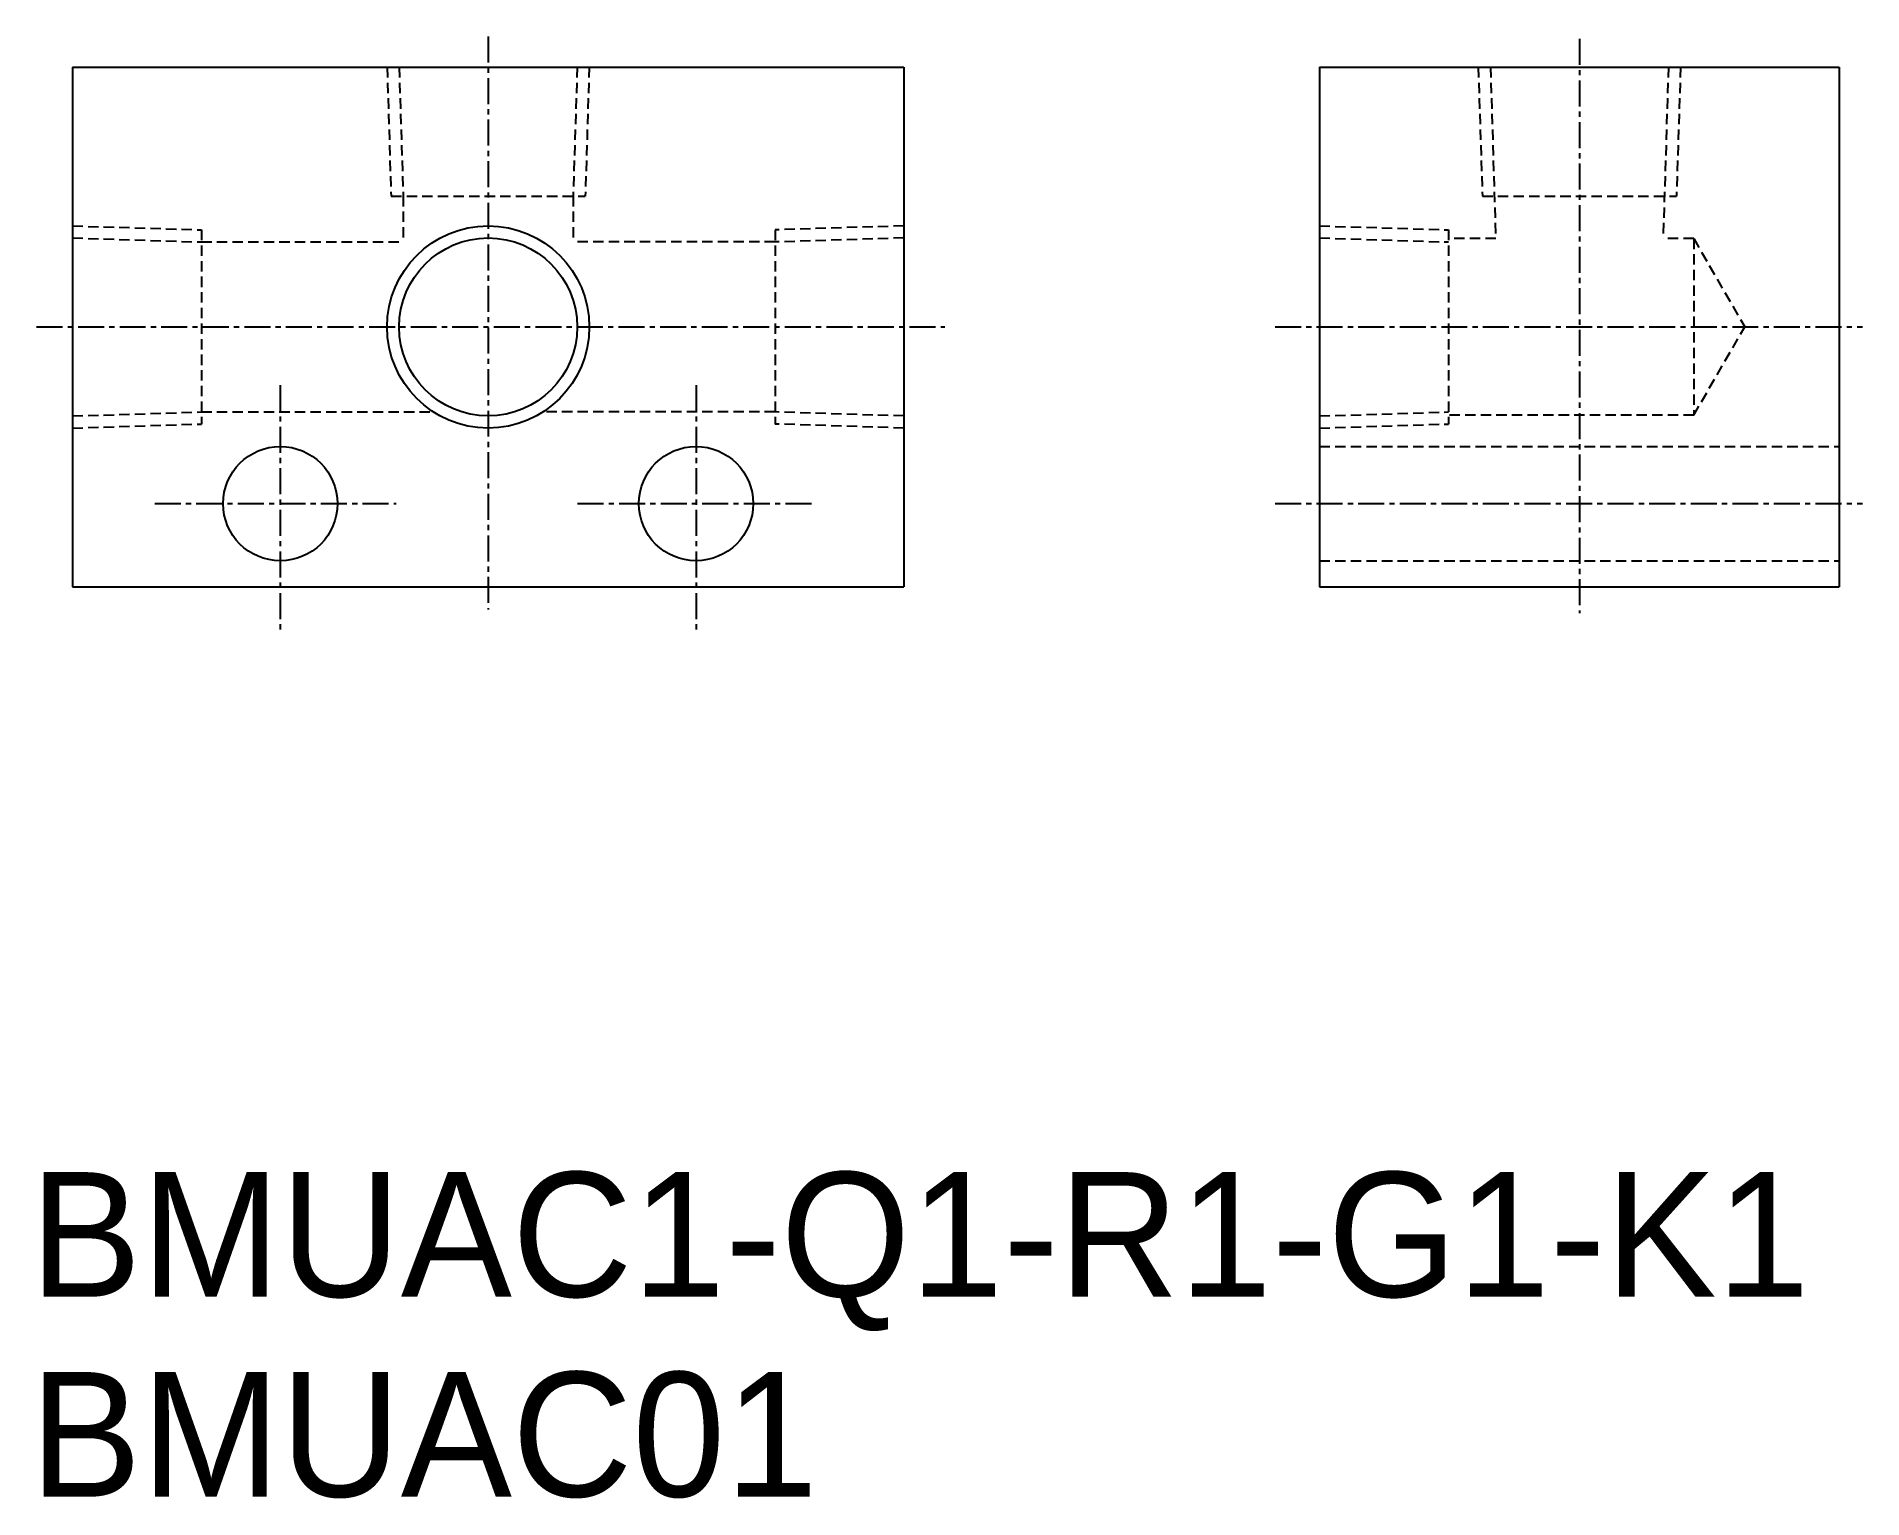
# Model space of a CAD drawing. Extents: x 561.1 to 648.9, y 337.3 to 407.7.
import ezdxf

# ---------------------------------------------------------------- set-up
doc = ezdxf.new("R2010")
doc.units = 0
doc.linetypes.add('CENTER', pattern=[2, 1.25, -0.25, 0.25, -0.25])
doc.linetypes.add('DASHED', pattern=[0.75, 0.5, -0.25])
doc.layers.get('0').update_dxf_attribs({"linetype": 'CONTINUOUS'})
doc.layers.add('CENTER', color=1, linetype='CENTER')

msp = doc.modelspace()

# ---------------------------------------------------------------- linework, layer by layer
at = {"color": 7, "linetype": 'CONTINUOUS'}
for p, q in [((562.832, 406.191), (602.832, 406.191)), ((562.832, 406.191), (562.832, 381.191)), ((602.832, 406.191), (602.832, 381.191)), ((562.832, 381.191), (602.832, 381.191))]:
    msp.add_line(p, q, dxfattribs=at)
at = {"color": 3, "linetype": 'DASHED'}
for p, q in [((577.968, 406.191), (578.161, 399.991)), ((578.549, 406.191), (578.742, 399.991)), ((587.115, 406.191), (586.921, 399.991)), ((587.696, 406.191), (587.502, 399.991)), ((630.468, 406.191), (630.661, 399.991)), ((631.049, 406.191), (631.307, 397.941)), ((639.615, 406.191), (639.357, 397.941)), ((640.196, 406.191), (640.002, 399.991)), ((578.161, 399.991), (587.502, 399.991)), ((578.742, 399.991), (578.742, 397.78)), ((586.921, 399.991), (586.921, 397.78)), ((630.661, 399.991), (640.002, 399.991)), ((562.832, 398.555), (569.032, 398.361)), ((562.832, 397.974), (569.032, 397.78)), ((569.032, 398.361), (569.032, 389.021)), ((602.832, 398.555), (596.632, 398.361)), ((596.632, 398.361), (596.632, 389.021)), ((602.832, 397.974), (596.632, 397.78)), ((622.832, 398.555), (629.032, 398.361)), ((622.832, 397.974), (629.032, 397.78)), ((629.032, 398.361), (629.032, 389.021)), ((569.032, 397.78), (578.742, 397.78)), ((596.632, 397.78), (586.921, 397.78)), ((631.307, 397.941), (629.032, 397.941)), ((640.832, 397.941), (639.357, 397.941)), ((640.832, 397.941), (640.832, 389.441)), ((640.832, 397.941), (643.285, 393.691)), ((640.832, 389.441), (643.285, 393.691)), ((562.832, 389.408), (569.032, 389.602)), ((569.032, 389.602), (580.198, 389.602)), ((596.632, 389.602), (585.465, 389.602)), ((602.832, 389.408), (596.632, 389.602)), ((622.832, 389.408), (629.032, 389.602)), ((640.832, 389.441), (629.032, 389.441)), ((562.832, 388.827), (569.032, 389.021)), ((602.832, 388.827), (596.632, 389.021)), ((622.832, 388.827), (629.032, 389.021)), ((622.832, 387.941), (647.832, 387.941)), ((622.832, 382.441), (647.832, 382.441))]:
    msp.add_line(p, q, dxfattribs=at)
for p, q in [((622.832, 406.191), (647.832, 406.191)), ((622.832, 406.191), (622.832, 381.191)), ((647.832, 406.191), (647.832, 381.191)), ((622.832, 399.941), (622.832, 399.941)), ((622.832, 393.691), (622.832, 393.691)), ((622.832, 381.191), (647.832, 381.191))]:
    msp.add_line(p, q)
at = {"color": 3, "linetype": 'CONTINUOUS'}
msp.add_circle((582.832, 393.691), 4.864, dxfattribs=at)
at = {"color": 7, "linetype": 'CONTINUOUS'}
for centre, radius in [((582.832, 393.691), 4.283), ((572.832, 385.191), 2.75), ((592.832, 385.191), 2.75)]:
    msp.add_circle(centre, radius, dxfattribs=at)
at = {"layer": 'CENTER', "color": 1, "linetype": 'CENTER'}
for p, q in [((582.832, 407.664), (582.832, 380.093)), ((635.332, 407.55), (635.332, 379.917)), ((561.103, 393.691), (604.808, 393.691)), ((620.689, 393.691), (648.95, 393.691)), ((572.832, 390.891), (572.832, 378.958)), ((592.832, 390.891), (592.832, 378.958)), ((566.789, 385.191), (578.407, 385.191)), ((587.132, 385.191), (598.407, 385.191)), ((620.689, 385.191), (648.95, 385.191))]:
    msp.add_line(p, q, dxfattribs=at)

# ---------------------------------------------------------------- texts
at = {"color": 7, "linetype": 'CONTINUOUS'}
for s, p in [('BMUAC1-Q1-R1-G1-K1', (560.796, 347.032)), ('BMUAC01', (560.796, 337.416))]:
    msp.add_text(s, height=6, dxfattribs=at).set_placement(p)

doc.saveas('drawing.dxf')
